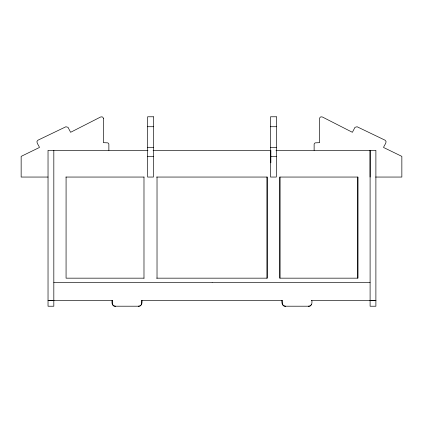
<?xml version="1.0" encoding="UTF-8"?>
<svg xmlns="http://www.w3.org/2000/svg" width="423" height="423" viewBox="0 0 423 423"><rect width="100%" height="100%" fill="white"/><g stroke="black" fill="none" stroke-linecap="round" stroke-linejoin="round"><path stroke-width="0.63" d="M370.093 177.052L370.099 150.339L370.099 306.226L375.888 306.226L375.888 150.339L275.965 150.339M141.509 303.608L141.62 300.314L282.3 300.314C282.146 302.355 282.136 305.898 284.975 306.189M141.155 304.692L141.382 304.174M311.069 304.909L311.286 304.449M140.843 305.152L140.002 305.855M141.948 300.314C142.419 302.662 141.668 306.691 138.395 306.204M309.99 305.924L310.408 305.66M138.945 306.189L139.495 306.072M309.017 306.194L309.525 306.109M308.393 306.204C311.688 306.812 312.444 302.688 311.777 300.314M147.622 126.72L153.417 126.72M270.524 126.72L276.314 126.72M147.622 147.474L153.417 147.474M270.524 147.474L276.314 147.474M147.95 150.339L48.032 150.339L48.032 306.226L53.821 306.226L53.821 150.339M153.068 150.339L270.852 150.339L270.852 162.807M147.622 156.378L153.417 156.378M270.524 156.378L276.314 156.378M48.032 177.052L21.15 177.052L21.15 156.378L39.439 147.474C39.239 145.655 34.977 141.716 38.001 140.166L65.93 126.752L68.003 127.323L70.62 132.299L100.621 116.991L101.991 116.838A1.919 1.919 0 0 1 103.408 118.572M65.909 177.052L144.069 177.052M156.589 177.052L267.331 177.052L267.331 278.165L156.589 278.165M357.853 177.052L279.852 177.052L279.852 278.165L357.853 278.165L357.853 177.052L357.837 278.165M375.624 177.052L401.85 177.052L401.85 156.378L383.561 147.474C383.761 145.655 388.023 141.716 384.999 140.166L357.07 126.752L354.997 127.323L352.38 132.299L322.379 116.991L321.009 116.838A1.872 1.872 0 0 0 319.608 118.54L319.603 142.673L315.569 142.831A1.607 1.607 0 0 0 314.136 144.232L314.125 150.361M144.069 278.165L66.067 278.165L66.083 177.052M53.827 282.511L212.071 282.511M212.177 282.511L370.093 282.511M311.45 300.446L370.093 300.409M115.199 306.204L138.728 306.204M285.192 306.204L308.721 306.204M53.827 300.409L112.47 300.446M115.527 306.204C112.232 306.812 111.476 302.688 112.143 300.314M285.525 306.204C282.247 306.691 281.496 302.662 281.972 300.314M114.903 306.194C112.069 305.951 112.217 302.329 112.47 300.314M103.392 118.54L103.397 142.673L107.431 142.831A1.607 1.607 0 0 1 108.864 144.232L108.875 150.361M279.936 177.052L279.936 278.165M266.897 177.052L266.897 278.165M157.023 177.052L157.023 278.165M143.984 177.052L143.984 278.165M153.417 116.774L147.622 116.774L147.622 177.052L153.417 177.052L153.417 116.774M276.314 116.774L270.524 116.774L270.524 177.052L276.314 177.052L276.314 116.774M53.821 300.436L48.032 300.436L53.821 300.473M375.888 300.436L370.099 300.436L375.888 300.473"/></g></svg>
